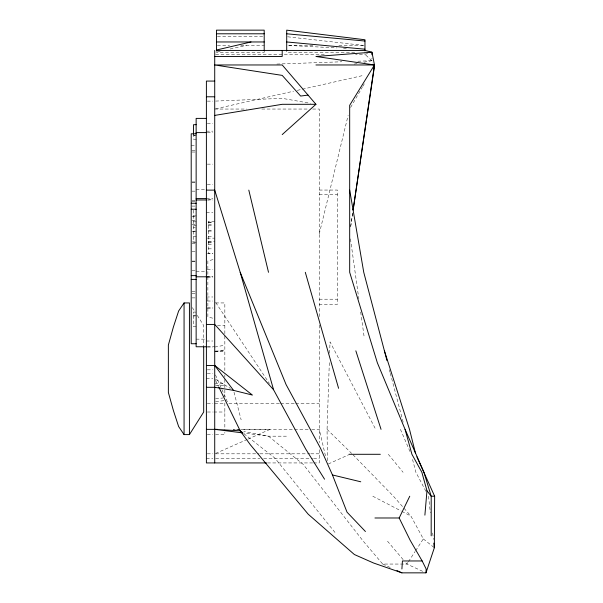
<?xml version="1.0" encoding="UTF-8"?>
<svg xmlns="http://www.w3.org/2000/svg" width="603" height="603" viewBox="0 0 603 603"><rect width="100%" height="100%" fill="white"/><g stroke="black" fill="none" stroke-linecap="round" stroke-linejoin="round"><path stroke-width="0.45" stroke-dasharray="3.02 2.26" d="M327.406 460.692L327.06 429.351L329.381 360.715M329.637 353.192L330.022 341.909L375.677 429.351M352.695 212.867L350.501 227.746L352.71 212.912M319.266 233.866L348.127 115.422M350.614 107.432L362.305 87.247M362.772 86.44L365.109 82.407M407.937 562.486L406.912 564.054L382.679 564.054L363.292 541.208L303.211 464.378L268.508 436.18L243.861 431.514M408.45 561.702L415.12 551.496M415.633 550.712L423.329 538.939L410.937 516.093L393.442 496.231L352.536 454.293M328.281 464.001L348.323 454.948M215.573 453.441L247.087 439.512M247.939 439.135L270.084 429.351L240.687 429.366M367.589 53.569L364.966 54.376L355.574 54.376M213.01 259.622L207.869 260.888L207.869 316.982L213.01 318.248M215.64 108.834L293.593 91.196M297.256 90.367L362.365 75.639M217.389 51.79L220.125 51.195M230.127 49.001L246.506 45.413M208.201 199.97L213.093 198.937M354.134 64.114L357.7 63.436M363.941 62.245L371.961 60.715L373.031 63.089M214.721 347.064L224.844 345.202M215.64 351.564L224.844 349.876M215.64 398.794L223.004 397.988M215.64 401.583L224.844 400.573M214.721 383.915L224.844 383.154M215.64 385.739L224.844 385.053M215.663 101.078L282.204 98.349L310.47 103.339M276.867 64.069L341.833 61.777M357.835 61.212L371.961 60.715L371.961 58.167M214.721 351.082L224.844 350.825M214.721 351.73L224.844 351.474M217.419 36.685L263.262 36.685M217.419 45.413L229.577 45.413M240.808 45.413L264.197 45.413M354.715 52.378L286.711 52.378L286.711 51.074M215.663 54.376L324.587 54.376M207.319 101.123L212.874 101.123M214.721 109.045L246.748 109.045M261.815 109.045L308.909 109.045M312.671 109.045L319.266 109.045L319.266 316.567M207.319 123.276L212.874 123.276M206.392 131.153L212.874 131.153M207.289 132.6L212.874 132.6M195.266 135.366L193.51 135.366L193.51 139.278L196.141 139.278M193.51 135.592L196.141 135.592M191.204 145.647L195.319 145.647M192.025 150.283L195.319 150.283M192.025 152.024L195.319 152.024M207.319 164.137L212.874 164.137M192.025 181.948L195.319 181.948M192.025 182.438L195.319 182.438M207.319 184.744L212.874 184.744M196.141 189.387L205.457 189.387M319.266 190.051L337.409 190.051L337.409 304.394L319.266 304.394M192.025 191.151L195.319 191.151M319.266 194.701L337.409 194.701M206.392 198.598L212.874 198.598M207.289 199.97L212.874 199.97M192.025 200.611L195.319 200.611M192.025 201.575L195.319 201.575M192.025 206.083L196.141 206.083M206.392 212.595L212.874 212.595M193.51 215.897L196.141 215.897M192.025 216.289L195.319 216.289M192.025 220.434L196.141 220.434M214.721 221.414L208.314 221.414L208.314 253.411L212.889 253.411M193.51 221.814L196.141 221.814M208.314 222.16L212.889 222.16M208.314 222.311L212.889 222.311M192.025 224.512L195.319 224.512M208.314 224.587L212.889 224.587M208.314 225.243L212.889 225.243M193.51 225.334L196.141 225.334M193.51 227.64L195.266 227.64M208.314 230.625L212.889 230.625M193.51 231.168L196.141 231.168M208.314 231.07L212.889 231.07M192.025 231.582L196.141 231.582M193.51 236.406L196.141 236.406M208.314 236.459L212.889 236.459M207.319 238.14L214.721 238.14M208.314 241.569L214.721 241.569M192.025 241.961L195.319 241.961M208.314 242.029L212.889 242.029M196.141 242.24L193.51 242.24L193.51 210.07M208.314 242.813L212.889 242.813M192.025 243.695L195.319 243.695M208.314 244.607L212.889 244.607M208.314 248.835L212.889 248.835M192.025 251.647L195.319 251.647M207.319 253.667L212.874 253.667M192.025 261.099L195.319 261.099M192.025 261.589L195.319 261.589M207.319 269.337L212.874 269.337M192.025 270.498L195.319 270.498M196.141 271.606L205.457 271.606M206.392 276.687L212.874 276.687M207.319 276.8L212.874 276.8M207.319 277.742L212.874 277.742M192.025 291.52L196.141 291.52M192.025 293.254L195.319 293.254M206.392 296.985L212.874 296.985M192.025 297.89L195.319 297.89M319.266 299.201L337.409 299.201M207.319 301.025L212.874 301.025M215.64 302.94L224.844 302.94L224.844 371.569M207.319 307.681L212.874 307.681M207.319 308.532L212.874 308.532M195.266 312.068L193.51 312.068L193.51 326.645L196.141 326.645M193.51 315.753L196.141 315.753M193.51 315.972L195.266 315.972M217.487 325.522L224.844 325.522M196.141 339.15L205.457 339.15M206.392 341.012L212.874 341.012M207.319 346.763L214.721 346.763M207.319 347.064L212.874 347.064M207.319 369.827L212.874 369.827M207.319 373.227L212.874 373.227M206.392 378.737L212.874 378.737M207.319 403.709L212.874 403.709M214.721 403.709L225.085 403.709M228.854 403.709L279.709 403.709M280.651 403.709L294.777 403.709M295.719 403.709L319.266 403.709M207.372 412.015L212.889 412.015M213.809 412.015L224.844 412.015M308.133 429.351L233.271 429.351L239.76 429.366M311.743 429.351L319.266 429.351L325.771 457.195M207.319 434.597L212.874 434.597M215.64 434.597L224.844 434.597L224.844 432.351M286.41 436.18L268.508 436.18L243.469 432.999M207.319 453.818L212.874 453.818M215.663 453.818L258.989 453.818M259.931 453.818L309.852 453.818M310.794 453.818L319.266 453.818M206.392 458.679L212.874 458.679M215.663 458.679L259.931 458.679M263.699 458.679L312.671 458.679M313.613 458.679L319.266 458.679M267.468 462.938L312.671 462.938M313.613 462.938L319.266 462.938L319.266 448.172M312.799 45.466L287.646 45.413L337.017 47.923M338.878 45.519L364.966 45.572M343.537 48.248L346.333 48.383M287.646 36.791L364.031 45.466M382.679 564.054L390.201 567.498M422.665 571.32L406.912 564.054L405.698 562.629M372.82 496.231L400.995 510.907M401.824 511.344L410.937 516.093M215.505 379.219L230.399 388.43M243.898 433.723L274.915 458.107L334.989 532.426M423.329 538.939L434.348 547.728M371.961 60.715L364.966 54.376L364.966 52.378M327.06 429.351L351.662 453.433M387.525 541.208L403.279 559.772M388.324 454.293L403.075 472.292M215.753 302.578L269.443 383.531M192.372 307.613L195.327 312.286M197.294 315.399L203.693 325.522L203.693 347.147M425.891 491.279L415.889 472.292L412.12 457.888M215.542 380.418L218.422 386.297M215.482 374.945L228.04 403.317M400.437 429.351L410.063 451.715M389.35 369.662L390.066 372.375M390.299 373.28L403.377 423.02M233.994 392.154L241.147 419.839M350.456 238.886L358.86 299.058M360.677 312.022L364.167 337.017M428.499 496.231L430.376 512.784M432.675 533.014L433.406 539.451M319.266 325.025L319.266 442.677M264.197 51.074L264.197 52.378L216.485 52.378L216.485 51.964M224.844 374.923L224.844 377.161M224.844 379.43L224.844 396.864M224.844 403.015L224.844 430.617"/><path stroke-width="0.9" d="M431.183 535.848L431.198 496.231L423.947 472.292L405.065 429.351L377.327 362.72L349.68 272.307L349.68 105.299L374.463 64.966L371.961 52.22L364.966 50.426L216.485 50.426M416.914 456.863L434.635 496.231L434.348 547.728L425.982 572.85L401.907 572.85L373.611 563.029L354.376 554.526L308.223 514.223L250.328 444.728L240.205 430.821L218.836 387.141M425.982 572.85L426.14 568.968L422.153 560.963L410.153 540.265L399.171 517.985L409.761 496.231M401.907 568.968L402.42 560.963L422.153 560.963M424.889 515.143L426.977 490.797L421.874 472.292L411.924 454.293L405.065 429.351M371.961 54.767L371.961 52.22L315.942 56.471L374.463 64.966L353.102 210.07L374.463 66.262L373.528 67.875M189.425 434.597L189.425 302.94L184.066 302.94L178.631 310.982L173.37 327.09L168.365 345.067L168.365 392.47L173.37 410.447L178.631 426.555L184.066 434.597L189.425 434.597L203.693 412.015L203.693 347.147M282.204 134.59L315.942 104.304L282.204 64.966L214.721 64.966L282.204 75.39L300.656 96.058L308.035 95.086M216.485 50.011L251.044 41.961M214.721 115.407L282.204 104.304L315.942 104.304M216.485 33.791L264.197 33.791M216.485 41.961L264.197 41.961M214.721 56.471L282.204 56.471L282.204 50.426M315.942 64.966L374.463 64.966M214.721 81.073L206.392 81.073L206.392 462.938L266.526 462.938M206.392 96.789L214.721 96.789M206.392 118.392L196.141 118.392L196.141 346.763L206.392 346.763M196.141 124.693L193.51 124.693L193.51 134.477M196.141 132.6L206.392 132.6M196.141 133.798L191.204 133.798L191.204 343.74L196.141 343.74M206.392 190.118L214.721 190.118L240.205 272.307L273.574 389.757L305.698 449.024L324.55 479.204M196.141 198.598L206.392 198.598M196.141 199.97L206.392 199.97M191.204 203.256L196.141 203.256M191.204 209.233L196.141 209.233M191.204 275.624L196.141 275.624M196.141 276.8L206.392 276.8M191.204 279.4L196.141 279.4M206.392 324.429L214.721 324.429L273.574 389.757M206.392 365.486L214.721 365.486L252.408 395.063L233.534 390.367L214.721 387.299L206.392 387.299M206.392 429.351L217.502 429.351M348.866 454.293L380.327 454.293M434.635 496.231L431.198 496.231L426.977 490.797M374.938 517.985L399.171 517.985M286.711 33.791L364.966 41.034M286.711 41.961L364.966 49.197M242.542 432.879L214.721 429.351L240.205 430.821L242.421 432.562M240.205 272.307L286.056 384.526L320.57 448.346L332.449 474.945L360.752 481.789M396.895 570.559L401.907 572.85M365.441 531.514L347.026 512.173L332.449 474.945M214.721 365.486L233.534 390.367M355.838 350.825L381.036 429.351M384.413 350.825L409.497 429.351L415.535 453.403M305.299 272.307L338.584 388.317M386.975 360.617L363.752 272.307L349.68 190.118M248.805 190.118L268.508 272.307M433.828 543.13L434.348 547.728M364.966 50.848L364.966 39.76L286.711 30.15L286.711 50.637M264.197 50.637L264.197 30.15L216.485 30.15L216.485 51.051M214.721 50.426L214.721 462.938M184.066 302.94L184.066 434.597"/></g></svg>
